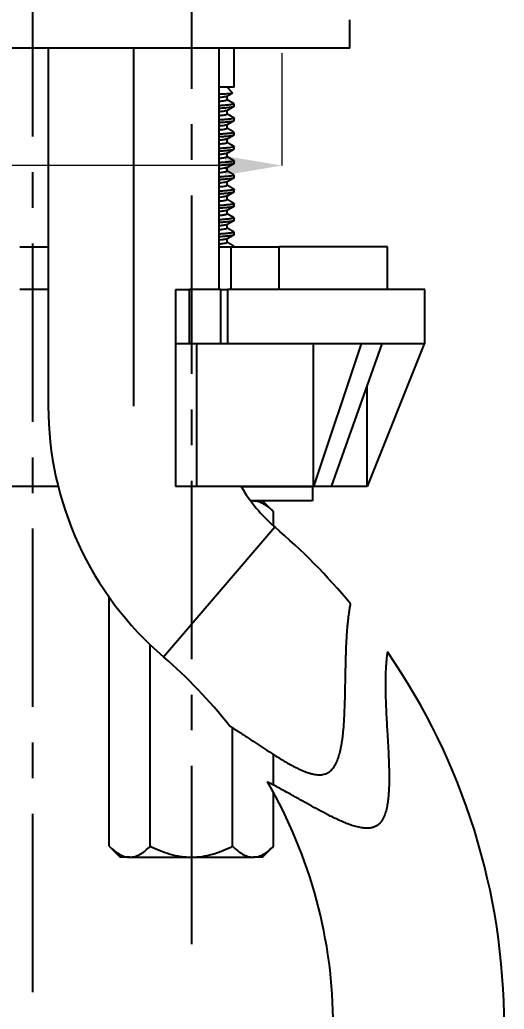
# Model space of a CAD drawing. Extents: x 0 to 1354, y 0 to 992.
# Drawn here: x 338.1 to 372.1, y 211.8 to 281.2 of the extents above; entities that cross this region are included whole.
import ezdxf

# ---------------------------------------------------------------- set-up
doc = ezdxf.new("R2010")
doc.units = 0
doc.header["$LTSCALE"] = 10
doc.header["$MEASUREMENT"] = 0
doc.header["$PDMODE"] = 3
doc.header["$PDSIZE"] = -10
doc.linetypes.add('CENTER', pattern=[2, 1.25, -0.25, 0.25, -0.25])
doc.layers.get('0').update_dxf_attribs({"linetype": 'CONTINUOUS'})
doc.layers.get('DEFPOINTS').update_dxf_attribs({"linetype": 'CONTINUOUS'})
doc.layers.add('1', color=7, linetype='CONTINUOUS')
doc.layers.add('W', color=7, linetype='CONTINUOUS')
doc.styles.add('Daelim Dimension', font='')
doc.styles.get('Daelim Dimension').set_extended_font_data('나눔고딕')
doc.dimstyles.new('DEFAULT', dxfattribs={"dimscale": 2, "dimtxt": 2, "dimasz": 2, "dimexe": 0, "dimexo": 2, "dimgap": 1, "dimtad": 1, "dimdec": 1, "dimzin": 9, "dimdsep": 46, "dimtxsty": 'Daelim Dimension', "dimcen": 0.5, "dimclrd": 252, "dimclre": 252, "dimclrt": 3, "dimadec": 1, "dimazin": 0, "dimtfac": 1, "dimtdec": 1, "dimtix": 1, "dimtmove": 0, "dimatfit": 3, "dimfxl": 1, "dimtolj": 1, "dimtzin": 1, "dimlwd": 9, "dimlwe": 9, "dimarcsym": 0})

# ---------------------------------------------------------------- blocks, each defined once
blk = doc.blocks.new('*D0')
at = {"color": 5, "lineweight": 9, "ltscale": 0.5, "transparency": 16777216}
for p, q in [((321.493, 278.817), (321.493, 270.945)), ((356.493, 278.817), (356.493, 270.945)), ((321.493, 270.945), (210.504, 270.945)), ((352.493, 270.945), (325.493, 270.945))]:
    blk.add_line(p, q, dxfattribs=at)
at = {"color": 5, "ltscale": 0.5, "transparency": 16777216}
for points in [[(325.493, 271.611), (325.493, 270.278), (321.493, 270.945)], [(352.493, 271.611), (352.493, 270.278), (356.493, 270.945)]]:
    blk.add_solid(points, dxfattribs=at)
at = {"layer": 'DEFPOINTS', "color": 0, "ltscale": 0.5, "transparency": 16777216}
for p in [(321.493, 282.817), (356.493, 282.817), (356.493, 270.945)]:
    blk.add_point(p, dxfattribs=at)
at = {"color": 7, "ltscale": 0.5, "transparency": 16777216, "insert": (256.088, 280.929), "char_height": 10, "attachment_point": 5, "style": 'Daelim Dimension'}
blk.add_mtext('\\A1;설치구멍 {\\H1.25x;\\C256;Ø}35', dxfattribs=at)

msp = doc.modelspace()

# ---------------------------------------------------------------- linework, layer by layer
at = {"layer": '1', "color": 7, "linetype": 'Continuous', "lineweight": -3}
for p, q in [((361.26, 279.168), (361.26, 281.168)), ((361.26, 279.168), (316.76, 279.168)), ((340.091, 279.167), (340.091, 254.078)), ((346.091, 254.078), (346.091, 279.167)), ((352.091, 262.241), (352.091, 279.167)), ((353.135, 276.44), (353.135, 279.168)), ((353.135, 276.44), (352.091, 276.44)), ((353.022, 276.053), (352.635, 276.44)), ((352.635, 275.563), (352.635, 275.809)), ((353.032, 276.042), (353.03, 276.045)), ((352.635, 274.563), (352.635, 274.809)), ((353.135, 275.106), (353.135, 275.274)), ((353.135, 274.107), (353.135, 274.275)), ((352.635, 273.563), (352.635, 273.809)), ((352.635, 272.563), (352.635, 272.809)), ((353.135, 273.106), (353.135, 273.274)), ((353.135, 272.106), (353.135, 272.274)), ((352.635, 271.563), (352.635, 271.809)), ((352.635, 270.563), (352.635, 270.809)), ((353.135, 271.107), (353.135, 271.274)), ((353.135, 270.106), (353.135, 270.274)), ((352.635, 269.563), (352.635, 269.809)), ((353.135, 269.107), (353.135, 269.275)), ((352.635, 268.564), (352.635, 268.809)), ((353.135, 268.106), (353.135, 268.274)), ((352.635, 267.563), (352.635, 267.809)), ((353.135, 267.106), (353.135, 267.274)), ((352.635, 266.563), (352.635, 266.809)), ((352.635, 265.563), (352.635, 265.809)), ((353.135, 266.107), (353.135, 266.274)), ((338.091, 265.241), (339.41, 265.241)), ((339.41, 265.241), (340.091, 265.241)), ((352.091, 265.241), (352.91, 265.241)), ((352.91, 265.241), (356.288, 265.241)), ((352.91, 265.241), (352.91, 262.241)), ((353.135, 265.241), (353.135, 265.274)), ((363.91, 265.241), (356.288, 265.241)), ((356.288, 262.241), (356.288, 265.241)), ((363.91, 262.241), (363.91, 265.241)), ((339.41, 262.241), (338.091, 262.241)), ((340.091, 262.241), (339.41, 262.241)), ((349.01, 262.241), (350.01, 262.241)), ((349.01, 262.241), (349.01, 258.441)), ((352.173, 262.241), (350.01, 262.241)), ((350.01, 258.441), (350.01, 262.241)), ((352.173, 262.241), (352.669, 262.241)), ((352.173, 262.241), (352.173, 258.441)), ((366.51, 262.241), (352.669, 262.241)), ((352.669, 262.241), (352.669, 258.441)), ((366.51, 258.441), (366.51, 262.241)), ((349.01, 258.441), (349.01, 248.441)), ((350.01, 258.441), (349.01, 258.441)), ((352.173, 258.441), (350.01, 258.441)), ((350.499, 258.441), (350.499, 248.441)), ((352.669, 258.441), (352.173, 258.441)), ((362.04, 258.441), (352.669, 258.441)), ((358.708, 248.441), (358.708, 258.441)), ((362.041, 258.438), (358.708, 248.441)), ((359.958, 248.441), (363.524, 258.441)), ((363.524, 258.441), (362.061, 258.441)), ((366.471, 258.439), (362.477, 248.441)), ((366.469, 258.441), (363.524, 258.441)), ((366.471, 258.441), (366.469, 258.436)), ((366.51, 258.441), (366.471, 258.441)), ((362.477, 248.441), (362.477, 255.505)), ((340.091, 254.078), (340.091, 254.078)), ((339.01, 248.441), (337.395, 248.441)), ((340.787, 248.441), (339.01, 248.441)), ((350.499, 248.441), (349.01, 248.441)), ((358.708, 248.441), (350.499, 248.441)), ((353.618, 248.44), (358.635, 248.44)), ((358.635, 248.44), (358.635, 247.44)), ((359.958, 248.441), (358.708, 248.441)), ((362.477, 248.441), (359.958, 248.441)), ((358.635, 247.44), (354.277, 247.44)), ((355.909, 246.667), (355.135, 247.44)), ((355.909, 245.668), (355.909, 246.667)), ((348.177, 236.49), (355.989, 245.599)), ((344.362, 223.214), (344.362, 240.673)), ((347.248, 223.214), (347.248, 237.331)), ((353.022, 223.214), (353.022, 231.519)), ((355.909, 227.49), (355.909, 229.636)), ((355.909, 223.214), (355.909, 226.95)), ((344.362, 223.214), (345.135, 222.44)), ((355.135, 222.44), (355.909, 223.214)), ((345.805, 222.44), (345.135, 222.44)), ((345.805, 222.44), (350.135, 222.44)), ((350.135, 222.44), (354.465, 222.44)), ((355.135, 222.44), (354.465, 222.44))]:
    msp.add_line(p, q, dxfattribs=at)
for centre, radius, start, end in [((363.261, 254.078), 23.17, 180, 229.38312), ((363.261, 254.078), 11.17, 210.30966, 229.38312), ((325.955, 210.578), 46.136, 39.97451, 49.38312), ((325.955, 210.578), 46.136, 0, 34.68219), ((325.955, 210.578), 34.136, 38.13709, 49.38312), ((325.955, 210.578), 34.136, 0, 30.13336)]:
    msp.add_arc(centre, radius, start, end, dxfattribs=at)
msp.add_ellipse((338.549, 188.315), major_axis=(25.102, 70.084), ratio=0.17597, start_param=0.115637, end_param=0.116965, dxfattribs=at)
for points, knots in [([(352.097, 275.456), (352.17, 275.464), (352.236, 275.471), (352.364, 275.487), (352.423, 275.495), (352.484, 275.506), (352.495, 275.508), (352.517, 275.513), (352.527, 275.515), (352.556, 275.522), (352.572, 275.526), (352.612, 275.54), (352.629, 275.549), (352.635, 275.56), (352.635, 275.561), (352.635, 275.563)], [0, 0, 0, 0, 0.2126, 0.2126, 0.458664, 0.458664, 0.52018, 0.52018, 0.581696, 0.581696, 0.704728, 0.704728, 0.950792, 0.950792, 1, 1, 1, 1]), ([(352.617, 275.798), (352.61, 275.795), (352.602, 275.792), (352.567, 275.78), (352.531, 275.772), (352.473, 275.761), (352.46, 275.759), (352.434, 275.755), (352.42, 275.752), (352.377, 275.746), (352.346, 275.741), (352.252, 275.729), (352.184, 275.721), (352.108, 275.713)], [0, 0, 0, 0, 0.118932, 0.118932, 0.42233, 0.42233, 0.498179, 0.498179, 0.574029, 0.574029, 0.725728, 0.725728, 1, 1, 1, 1]), ([(352.118, 275.961), (352.173, 275.963), (352.227, 275.966), (352.302, 275.969), (352.325, 275.971), (352.371, 275.973), (352.393, 275.974), (352.459, 275.978), (352.501, 275.981), (352.618, 275.988), (352.688, 275.993), (352.779, 276.001), (352.807, 276.003), (352.846, 276.007), (352.858, 276.008), (352.882, 276.011), (352.893, 276.012), (352.945, 276.018), (352.977, 276.022), (353.01, 276.03), (353.019, 276.032), (353.024, 276.035)], [0, 0, 0, 0, 0.105973, 0.105973, 0.155171, 0.155171, 0.204369, 0.204369, 0.302765, 0.302765, 0.499557, 0.499557, 0.597953, 0.597953, 0.647151, 0.647151, 0.696349, 0.696349, 0.893141, 0.893141, 1, 1, 1, 1]), ([(353.135, 275.275), (353.135, 275.266), (353.123, 275.258), (353.091, 275.247), (353.084, 275.244), (353.068, 275.24), (353.059, 275.238), (353.031, 275.231), (353.008, 275.226), (352.933, 275.213), (352.87, 275.205), (352.777, 275.194), (352.758, 275.192), (352.727, 275.189), (352.717, 275.188), (352.696, 275.186), (352.643, 275.181), (352.586, 275.176), (352.442, 275.164), (352.336, 275.155), (352.191, 275.145), (352.161, 275.142), (352.118, 275.139), (352.104, 275.138), (352.091, 275.137)], [0, 0, 0, 0, 0.184132, 0.184132, 0.230913, 0.230913, 0.277694, 0.277694, 0.371257, 0.371257, 0.558383, 0.558383, 0.605165, 0.605165, 0.628555, 0.628555, 0.651946, 0.745509, 0.745509, 0.932635, 0.932635, 0.979416, 0.979416, 1, 1, 1, 1]), ([(352.113, 274.971), (352.144, 274.973), (352.175, 274.975), (352.263, 274.982), (352.319, 274.986), (352.4, 274.993), (352.426, 274.995), (352.478, 274.999), (352.503, 275.001), (352.576, 275.008), (352.622, 275.013), (352.752, 275.026), (352.827, 275.035), (352.906, 275.045), (352.922, 275.047), (352.951, 275.052), (352.964, 275.054), (353.003, 275.06), (353.026, 275.064), (353.085, 275.076), (353.111, 275.084), (353.131, 275.097), (353.135, 275.101), (353.135, 275.105), (353.135, 275.105), (353.135, 275.106)], [0, 0, 0, 0, 0.049242, 0.049242, 0.143939, 0.143939, 0.191288, 0.191288, 0.238637, 0.238637, 0.333334, 0.333334, 0.522728, 0.522728, 0.570077, 0.570077, 0.617425, 0.617425, 0.712122, 0.712122, 0.901517, 0.901517, 0.996214, 0.996214, 1, 1, 1, 1]), ([(352.622, 274.801), (352.619, 274.799), (352.616, 274.798), (352.608, 274.794), (352.603, 274.792), (352.591, 274.788), (352.584, 274.786), (352.562, 274.779), (352.544, 274.775), (352.484, 274.763), (352.433, 274.754), (352.357, 274.743), (352.341, 274.741), (352.308, 274.736), (352.29, 274.734), (352.237, 274.727), (352.199, 274.723), (352.145, 274.717), (352.13, 274.715), (352.116, 274.713)], [0, 0, 0, 0, 0.05476, 0.05476, 0.129165, 0.129165, 0.20357, 0.20357, 0.352379, 0.352379, 0.649999, 0.649999, 0.724404, 0.724404, 0.798808, 0.798808, 0.947618, 0.947618, 1, 1, 1, 1]), ([(352.101, 273.97), (352.138, 273.973), (352.174, 273.975), (352.268, 273.982), (352.324, 273.986), (352.484, 273.999), (352.581, 274.008), (352.71, 274.022), (352.751, 274.026), (352.807, 274.033), (352.826, 274.035), (352.861, 274.039), (352.877, 274.041), (352.957, 274.052), (353.008, 274.06), (353.066, 274.072), (353.082, 274.076), (353.102, 274.083), (353.108, 274.085), (353.118, 274.089), (353.122, 274.091), (353.131, 274.097), (353.135, 274.101), (353.135, 274.105)], [0, 0, 0, 0, 0.056819, 0.056819, 0.151516, 0.151516, 0.340911, 0.340911, 0.435608, 0.435608, 0.482957, 0.482957, 0.530306, 0.530306, 0.7197, 0.7197, 0.814398, 0.814398, 0.861746, 0.861746, 0.909095, 0.909095, 1, 1, 1, 1]), ([(352.113, 274.458), (352.127, 274.46), (352.141, 274.461), (352.195, 274.466), (352.251, 274.473), (352.303, 274.479), (352.337, 274.483), (352.353, 274.485), (352.43, 274.496), (352.481, 274.505), (352.542, 274.518), (352.568, 274.525), (352.589, 274.532), (352.601, 274.536), (352.606, 274.539), (352.627, 274.548), (352.635, 274.556), (352.635, 274.563)], [0, 0, 0, 0, 0.042001, 0.042001, 0.167001, 0.229501, 0.229501, 0.292001, 0.292001, 0.542001, 0.542001, 0.667001, 0.729501, 0.729501, 0.792001, 0.792001, 1, 1, 1, 1]), ([(353.121, 274.29), (353.122, 274.29), (353.123, 274.289), (353.128, 274.286), (353.13, 274.284), (353.134, 274.28), (353.135, 274.278), (353.136, 274.267), (353.123, 274.258), (353.073, 274.24), (353.036, 274.231), (352.972, 274.22), (352.959, 274.218), (352.93, 274.214), (352.915, 274.211), (352.868, 274.205), (352.834, 274.201), (352.723, 274.188), (352.638, 274.18), (352.517, 274.17), (352.492, 274.168), (352.441, 274.164), (352.415, 274.162), (352.335, 274.155), (352.28, 274.151), (352.187, 274.144), (352.151, 274.142), (352.115, 274.139)], [0, 0, 0, 0, 0.014267, 0.014267, 0.056727, 0.056727, 0.099186, 0.099186, 0.269023, 0.269023, 0.43886, 0.43886, 0.481319, 0.481319, 0.523778, 0.523778, 0.608696, 0.608696, 0.778533, 0.778533, 0.820992, 0.820992, 0.863452, 0.863452, 0.94837, 0.94837, 1, 1, 1, 1]), ([(352.619, 273.799), (352.606, 273.792), (352.586, 273.786), (352.541, 273.775), (352.522, 273.77), (352.488, 273.764), (352.476, 273.762), (352.451, 273.757), (352.438, 273.755), (352.37, 273.744), (352.305, 273.736), (352.193, 273.722), (352.154, 273.718), (352.105, 273.712), (352.099, 273.712), (352.092, 273.711)], [0, 0, 0, 0, 0.240565, 0.240565, 0.387971, 0.387971, 0.461674, 0.461674, 0.535377, 0.535377, 0.830189, 0.830189, 0.977594, 0.977594, 1, 1, 1, 1]), ([(352.098, 273.457), (352.106, 273.457), (352.115, 273.458), (352.144, 273.461), (352.164, 273.463), (352.204, 273.468), (352.223, 273.47), (352.315, 273.48), (352.378, 273.488), (352.459, 273.501), (352.483, 273.506), (352.516, 273.513), (352.526, 273.515), (352.546, 273.519), (352.554, 273.522), (352.595, 273.533), (352.617, 273.542), (352.632, 273.555), (352.635, 273.559), (352.635, 273.563)], [0, 0, 0, 0, 0.024606, 0.024606, 0.086122, 0.086122, 0.147638, 0.147638, 0.3937, 0.3937, 0.516732, 0.516732, 0.578247, 0.578247, 0.639763, 0.639763, 0.885825, 0.885825, 1, 1, 1, 1]), ([(353.135, 273.274), (353.135, 273.27), (353.132, 273.267), (353.124, 273.261), (353.12, 273.258), (353.111, 273.254), (353.105, 273.252), (353.074, 273.24), (353.036, 273.231), (352.961, 273.218), (352.933, 273.214), (352.887, 273.207), (352.862, 273.204), (352.836, 273.201), (352.818, 273.199), (352.809, 273.198), (352.725, 273.188), (352.64, 273.18), (352.448, 273.164), (352.343, 273.156), (352.197, 273.145), (352.167, 273.143), (352.126, 273.14), (352.114, 273.139), (352.103, 273.138)], [0, 0, 0, 0, 0.082575, 0.082575, 0.129923, 0.129923, 0.177272, 0.177272, 0.366666, 0.366666, 0.461363, 0.461363, 0.508712, 0.532386, 0.532386, 0.55606, 0.55606, 0.745454, 0.745454, 0.934848, 0.934848, 0.982197, 0.982197, 1, 1, 1, 1]), ([(352.103, 272.97), (352.141, 272.973), (352.177, 272.975), (352.271, 272.982), (352.326, 272.986), (352.433, 272.995), (352.484, 273), (352.557, 273.006), (352.58, 273.009), (352.626, 273.013), (352.649, 273.015), (352.757, 273.027), (352.831, 273.035), (352.926, 273.048), (352.954, 273.052), (352.993, 273.058), (353.005, 273.06), (353.028, 273.065), (353.038, 273.067), (353.087, 273.077), (353.112, 273.085), (353.132, 273.097), (353.135, 273.101), (353.135, 273.106), (353.135, 273.106), (353.135, 273.106)], [0, 0, 0, 0, 0.057982, 0.057982, 0.152109, 0.152109, 0.246235, 0.246235, 0.293299, 0.293299, 0.340362, 0.340362, 0.528616, 0.528616, 0.622742, 0.622742, 0.669806, 0.669806, 0.716869, 0.716869, 0.905123, 0.905123, 0.999249, 0.999249, 1, 1, 1, 1]), ([(352.62, 272.8), (352.62, 272.8), (352.619, 272.799), (352.614, 272.797), (352.61, 272.795), (352.599, 272.79), (352.593, 272.788), (352.559, 272.778), (352.521, 272.77), (352.448, 272.757), (352.422, 272.753), (352.377, 272.746), (352.362, 272.744), (352.33, 272.739), (352.313, 272.737), (352.242, 272.728), (352.182, 272.721), (352.117, 272.714)], [0, 0, 0, 0, 0.01322, 0.01322, 0.08834, 0.08834, 0.16346, 0.16346, 0.463941, 0.463941, 0.614182, 0.614182, 0.689302, 0.689302, 0.764423, 0.764423, 1, 1, 1, 1]), ([(353.135, 272.275), (353.135, 272.267), (353.124, 272.258), (353.088, 272.245), (353.072, 272.241), (353.049, 272.235), (353.044, 272.234), (353.034, 272.232), (353.028, 272.231), (353.012, 272.227), (353, 272.225), (352.937, 272.214), (352.876, 272.205), (352.765, 272.193), (352.726, 272.189), (352.662, 272.183), (352.64, 272.181), (352.594, 272.177), (352.57, 272.174), (352.45, 272.164), (352.344, 272.156), (352.189, 272.144), (352.148, 272.141), (352.105, 272.138)], [0, 0, 0, 0, 0.18072, 0.18072, 0.274846, 0.274846, 0.298378, 0.298378, 0.32191, 0.32191, 0.368973, 0.368973, 0.557227, 0.557227, 0.651354, 0.651354, 0.698417, 0.698417, 0.745481, 0.745481, 0.933734, 0.933734, 1, 1, 1, 1]), ([(352.114, 271.971), (352.149, 271.973), (352.182, 271.976), (352.244, 271.98), (352.273, 271.982), (352.329, 271.987), (352.356, 271.989), (352.491, 272), (352.683, 272.018), (352.833, 272.035), (352.96, 272.053), (353.011, 272.061), (353.087, 272.077), (353.113, 272.085), (353.129, 272.095), (353.131, 272.097), (353.134, 272.101), (353.135, 272.103), (353.135, 272.105)], [0, 0, 0, 0, 0.054116, 0.054116, 0.101753, 0.101753, 0.14939, 0.14939, 0.339939, 0.530488, 0.530488, 0.721037, 0.721037, 0.911586, 0.911586, 0.959223, 0.959223, 1, 1, 1, 1]), ([(352.116, 272.458), (352.191, 272.466), (352.258, 272.473), (352.335, 272.483), (352.351, 272.485), (352.382, 272.49), (352.397, 272.492), (352.44, 272.498), (352.465, 272.503), (352.534, 272.516), (352.57, 272.525), (352.606, 272.538), (352.616, 272.543), (352.63, 272.552), (352.634, 272.556), (352.635, 272.562), (352.635, 272.563), (352.635, 272.563)], [0, 0, 0, 0, 0.226001, 0.226001, 0.288501, 0.288501, 0.351001, 0.351001, 0.476002, 0.476002, 0.726003, 0.726003, 0.851003, 0.851003, 0.976003, 0.976003, 1, 1, 1, 1]), ([(352.62, 271.8), (352.617, 271.798), (352.613, 271.796), (352.598, 271.79), (352.585, 271.786), (352.561, 271.779), (352.553, 271.777), (352.534, 271.773), (352.524, 271.771), (352.472, 271.76), (352.419, 271.752), (352.325, 271.739), (352.275, 271.732), (352.219, 271.725), (352.18, 271.721), (352.16, 271.718), (352.127, 271.715), (352.114, 271.713), (352.101, 271.712)], [0, 0, 0, 0, 0.070756, 0.070756, 0.218162, 0.218162, 0.291865, 0.291865, 0.365567, 0.365567, 0.660378, 0.660378, 0.807784, 0.881487, 0.881487, 0.955189, 0.955189, 1, 1, 1, 1]), ([(352.108, 271.458), (352.133, 271.46), (352.158, 271.463), (352.201, 271.467), (352.221, 271.469), (352.258, 271.474), (352.276, 271.476), (352.328, 271.482), (352.359, 271.486), (352.448, 271.499), (352.496, 271.508), (352.544, 271.519), (352.553, 271.521), (352.57, 271.526), (352.578, 271.528), (352.598, 271.535), (352.609, 271.539), (352.629, 271.551), (352.635, 271.557), (352.635, 271.563)], [0, 0, 0, 0, 0.075397, 0.075397, 0.137401, 0.137401, 0.199405, 0.199405, 0.323413, 0.323413, 0.571429, 0.571429, 0.633433, 0.633433, 0.695437, 0.695437, 0.819445, 0.819445, 1, 1, 1, 1]), ([(352.092, 270.969), (352.105, 270.97), (352.149, 270.973), (352.191, 270.976), (352.278, 270.983), (352.333, 270.987), (352.492, 271), (352.588, 271.009), (352.696, 271.02), (352.717, 271.023), (352.758, 271.027), (352.777, 271.029), (352.833, 271.036), (352.867, 271.04), (352.961, 271.053), (353.011, 271.061), (353.059, 271.071), (353.068, 271.073), (353.084, 271.077), (353.091, 271.079), (353.11, 271.085), (353.129, 271.093), (353.135, 271.102), (353.135, 271.106)], [0, 0, 0, 0, 0.019836, 0.066617, 0.066617, 0.160181, 0.160181, 0.347308, 0.347308, 0.394089, 0.394089, 0.440871, 0.440871, 0.534434, 0.534434, 0.721561, 0.721561, 0.768343, 0.768343, 0.815124, 0.815124, 0.908688, 1, 1, 1, 1]), ([(352.62, 270.8), (352.606, 270.792), (352.583, 270.784), (352.532, 270.772), (352.512, 270.768), (352.477, 270.762), (352.465, 270.76), (352.439, 270.755), (352.425, 270.753), (352.354, 270.742), (352.259, 270.73), (352.146, 270.717), (352.11, 270.713)], [0, 0, 0, 0, 0.278574, 0.278574, 0.427383, 0.427383, 0.501788, 0.501788, 0.576193, 0.576193, 0.873811, 1, 1, 1, 1]), ([(353.135, 271.274), (353.135, 271.273), (353.134, 271.27), (353.132, 271.268), (353.13, 271.265), (353.129, 271.264), (353.122, 271.259), (353.113, 271.254), (353.076, 271.241), (353.039, 271.232), (352.965, 271.219), (352.937, 271.214), (352.89, 271.208), (352.874, 271.206), (352.84, 271.201), (352.822, 271.199), (352.73, 271.189), (352.645, 271.181), (352.502, 271.169), (352.452, 271.165), (352.372, 271.158), (352.345, 271.156), (352.289, 271.152), (352.261, 271.15), (352.194, 271.145), (352.156, 271.142), (352.116, 271.139)], [0, 0, 0, 0, 0.03239, 0.056209, 0.056209, 0.080027, 0.080027, 0.175302, 0.175302, 0.365852, 0.365852, 0.461126, 0.461126, 0.508764, 0.508764, 0.556401, 0.556401, 0.74695, 0.74695, 0.842225, 0.842225, 0.889862, 0.889862, 0.9375, 0.9375, 1, 1, 1, 1]), ([(353.135, 270.274), (353.135, 270.267), (353.123, 270.258), (353.095, 270.248), (353.088, 270.246), (353.073, 270.241), (353.065, 270.239), (353.037, 270.232), (353.015, 270.228), (352.941, 270.215), (352.88, 270.206), (352.788, 270.196), (352.769, 270.193), (352.729, 270.189), (352.709, 270.187), (352.645, 270.181), (352.6, 270.177), (352.457, 270.165), (352.352, 270.157), (352.208, 270.146), (352.179, 270.144), (352.131, 270.14), (352.113, 270.139), (352.094, 270.138)], [0, 0, 0, 0, 0.171688, 0.171688, 0.218751, 0.218751, 0.265814, 0.265814, 0.359941, 0.359941, 0.548193, 0.548193, 0.595256, 0.595256, 0.64232, 0.64232, 0.736446, 0.736446, 0.924699, 0.924699, 0.971762, 0.971762, 1, 1, 1, 1]), ([(352.101, 270.457), (352.161, 270.463), (352.216, 270.469), (352.337, 270.483), (352.398, 270.491), (352.463, 270.502), (352.476, 270.505), (352.499, 270.509), (352.51, 270.511), (352.54, 270.518), (352.558, 270.522), (352.603, 270.536), (352.623, 270.545), (352.633, 270.556), (352.634, 270.558), (352.635, 270.561), (352.635, 270.562), (352.635, 270.563)], [0, 0, 0, 0, 0.174603, 0.174603, 0.422619, 0.422619, 0.484623, 0.484623, 0.546627, 0.546627, 0.670635, 0.670635, 0.918651, 0.918651, 0.980655, 0.980655, 1, 1, 1, 1]), ([(352.116, 269.971), (352.152, 269.974), (352.188, 269.976), (352.28, 269.983), (352.335, 269.987), (352.415, 269.994), (352.441, 269.996), (352.48, 269.999), (352.492, 270.001), (352.517, 270.003), (352.578, 270.008), (352.635, 270.014), (352.763, 270.027), (352.837, 270.036), (352.915, 270.047), (352.93, 270.049), (352.959, 270.053), (352.972, 270.055), (353.01, 270.061), (353.032, 270.065), (353.089, 270.078), (353.114, 270.085), (353.132, 270.097), (353.135, 270.101), (353.135, 270.105)], [0, 0, 0, 0, 0.057165, 0.057165, 0.152439, 0.152439, 0.200076, 0.200076, 0.223895, 0.223895, 0.247713, 0.342987, 0.342987, 0.533536, 0.533536, 0.581173, 0.581173, 0.62881, 0.62881, 0.724085, 0.724085, 0.914633, 0.914633, 1, 1, 1, 1]), ([(352.622, 269.801), (352.613, 269.795), (352.598, 269.79), (352.572, 269.782), (352.564, 269.78), (352.547, 269.776), (352.537, 269.774), (352.508, 269.767), (352.485, 269.763), (352.41, 269.75), (352.35, 269.742), (352.262, 269.73), (352.243, 269.728), (352.205, 269.724), (352.186, 269.721), (352.148, 269.717), (352.129, 269.715), (352.11, 269.713)], [0, 0, 0, 0, 0.195754, 0.195754, 0.269457, 0.269457, 0.34316, 0.34316, 0.490566, 0.490566, 0.785378, 0.785378, 0.859081, 0.859081, 0.932783, 0.932783, 1, 1, 1, 1]), ([(352.118, 269.459), (352.118, 269.459), (352.119, 269.459), (352.161, 269.463), (352.22, 269.469), (352.274, 269.475), (352.308, 269.48), (352.325, 269.482), (352.406, 269.493), (352.46, 269.501), (352.525, 269.514), (352.554, 269.521), (352.577, 269.528), (352.591, 269.532), (352.597, 269.535), (352.624, 269.546), (352.635, 269.555), (352.635, 269.564)], [0, 0, 0, 0, 0.002, 0.002, 0.126999, 0.189499, 0.189499, 0.251999, 0.251999, 0.501998, 0.501998, 0.626997, 0.689497, 0.689497, 0.751997, 0.751997, 1, 1, 1, 1]), ([(353.126, 269.287), (353.131, 269.284), (353.134, 269.28), (353.136, 269.275), (353.135, 269.273), (353.133, 269.268), (353.131, 269.266), (353.123, 269.259), (353.114, 269.255), (353.078, 269.241), (353.042, 269.232), (352.98, 269.221), (352.967, 269.219), (352.939, 269.215), (352.924, 269.213), (352.878, 269.206), (352.845, 269.202), (352.735, 269.189), (352.651, 269.181), (352.532, 269.171), (352.507, 269.169), (352.457, 269.165), (352.379, 269.159), (352.296, 269.152), (352.2, 269.145), (352.159, 269.142), (352.118, 269.139)], [0, 0, 0, 0, 0.072222, 0.072222, 0.115625, 0.115625, 0.159028, 0.159028, 0.245833, 0.245833, 0.419444, 0.419444, 0.462847, 0.462847, 0.50625, 0.50625, 0.593055, 0.593055, 0.766667, 0.766667, 0.810069, 0.810069, 0.853472, 0.940278, 0.940278, 1, 1, 1, 1]), ([(352.094, 268.456), (352.113, 268.458), (352.132, 268.46), (352.17, 268.464), (352.19, 268.466), (352.285, 268.477), (352.352, 268.485), (352.437, 268.498), (352.463, 268.502), (352.498, 268.509), (352.509, 268.511), (352.529, 268.515), (352.539, 268.518), (352.584, 268.529), (352.608, 268.538), (352.629, 268.552), (352.633, 268.556), (352.635, 268.561), (352.635, 268.563), (352.635, 268.564)], [0, 0, 0, 0, 0.0542, 0.0542, 0.115235, 0.115235, 0.359376, 0.359376, 0.481446, 0.481446, 0.542482, 0.542482, 0.603517, 0.603517, 0.847658, 0.847658, 0.969728, 0.969728, 1, 1, 1, 1]), ([(352.618, 268.799), (352.613, 268.796), (352.608, 268.794), (352.58, 268.784), (352.548, 268.775), (352.493, 268.765), (352.481, 268.763), (352.456, 268.758), (352.443, 268.756), (352.402, 268.75), (352.373, 268.745), (352.276, 268.732), (352.203, 268.723), (352.111, 268.713), (352.103, 268.712), (352.095, 268.711)], [0, 0, 0, 0, 0.078574, 0.078574, 0.376192, 0.376192, 0.450597, 0.450597, 0.525002, 0.525002, 0.673811, 0.673811, 0.97143, 0.97143, 1, 1, 1, 1]), ([(352.104, 268.97), (352.115, 268.971), (352.126, 268.972), (352.167, 268.975), (352.197, 268.977), (352.284, 268.983), (352.34, 268.988), (352.499, 269.001), (352.594, 269.01), (352.722, 269.023), (352.762, 269.027), (352.818, 269.034), (352.836, 269.036), (352.87, 269.041), (352.887, 269.043), (352.964, 269.053), (353.014, 269.061), (353.071, 269.074), (353.086, 269.078), (353.105, 269.084), (353.111, 269.086), (353.12, 269.09), (353.124, 269.092), (353.132, 269.098), (353.135, 269.101), (353.135, 269.105)], [0, 0, 0, 0, 0.017045, 0.017045, 0.064394, 0.064394, 0.159091, 0.159091, 0.348485, 0.348485, 0.443182, 0.443182, 0.490531, 0.490531, 0.53788, 0.53788, 0.727274, 0.727274, 0.821971, 0.821971, 0.869319, 0.869319, 0.916668, 0.916668, 1, 1, 1, 1]), ([(353.135, 268.274), (353.135, 268.271), (353.133, 268.268), (353.126, 268.262), (353.122, 268.26), (353.114, 268.255), (353.109, 268.253), (353.079, 268.242), (353.042, 268.233), (352.969, 268.219), (352.942, 268.215), (352.896, 268.209), (352.88, 268.207), (352.846, 268.202), (352.829, 268.2), (352.737, 268.19), (352.653, 268.182), (352.463, 268.165), (352.359, 268.157), (352.214, 268.146), (352.185, 268.144), (352.135, 268.14), (352.115, 268.139), (352.095, 268.138)], [0, 0, 0, 0, 0.07455, 0.07455, 0.121613, 0.121613, 0.168677, 0.168677, 0.356929, 0.356929, 0.451056, 0.451056, 0.498119, 0.498119, 0.545182, 0.545182, 0.733435, 0.733435, 0.921687, 0.921687, 0.96875, 0.96875, 1, 1, 1, 1]), ([(352.106, 267.97), (352.149, 267.973), (352.19, 267.976), (352.287, 267.983), (352.342, 267.988), (352.448, 267.997), (352.498, 268.001), (352.558, 268.007), (352.57, 268.008), (352.594, 268.01), (352.605, 268.011), (352.64, 268.014), (352.662, 268.017), (352.768, 268.028), (352.842, 268.036), (352.934, 268.049), (352.962, 268.053), (353, 268.06), (353.012, 268.062), (353.034, 268.066), (353.044, 268.068), (353.091, 268.078), (353.115, 268.086), (353.132, 268.098), (353.135, 268.101), (353.135, 268.105)], [0, 0, 0, 0, 0.065909, 0.065909, 0.160606, 0.160606, 0.255303, 0.255303, 0.278978, 0.278978, 0.302652, 0.302652, 0.350001, 0.350001, 0.539395, 0.539395, 0.634092, 0.634092, 0.681441, 0.681441, 0.728789, 0.728789, 0.918183, 0.918183, 1, 1, 1, 1]), ([(353.135, 267.274), (353.135, 267.267), (353.124, 267.259), (353.092, 267.246), (353.077, 267.242), (353.05, 267.235), (353.04, 267.233), (353.018, 267.228), (353.007, 267.226), (352.946, 267.215), (352.885, 267.207), (352.777, 267.194), (352.738, 267.19), (352.674, 267.184), (352.653, 267.182), (352.608, 267.178), (352.584, 267.176), (352.465, 267.165), (352.36, 267.157), (352.202, 267.145), (352.156, 267.142), (352.108, 267.139)], [0, 0, 0, 0, 0.168183, 0.168183, 0.26288, 0.26288, 0.310228, 0.310228, 0.357577, 0.357577, 0.54697, 0.54697, 0.641667, 0.641667, 0.689016, 0.689016, 0.736364, 0.736364, 0.925758, 0.925758, 1, 1, 1, 1]), ([(352.622, 267.801), (352.621, 267.801), (352.621, 267.8), (352.616, 267.798), (352.611, 267.795), (352.601, 267.791), (352.595, 267.789), (352.575, 267.783), (352.559, 267.779), (352.503, 267.766), (352.456, 267.758), (352.383, 267.747), (352.368, 267.745), (352.336, 267.74), (352.319, 267.738), (352.268, 267.731), (352.231, 267.727), (352.166, 267.719), (352.139, 267.716), (352.111, 267.713)], [0, 0, 0, 0, 0.016507, 0.016507, 0.09021, 0.09021, 0.163913, 0.163913, 0.311319, 0.311319, 0.606131, 0.606131, 0.679834, 0.679834, 0.753537, 0.753537, 0.900943, 0.900943, 1, 1, 1, 1]), ([(352.112, 267.458), (352.176, 267.464), (352.236, 267.471), (352.307, 267.479), (352.323, 267.482), (352.356, 267.486), (352.371, 267.488), (352.416, 267.495), (352.443, 267.499), (352.517, 267.512), (352.555, 267.521), (352.597, 267.534), (352.608, 267.539), (352.625, 267.548), (352.63, 267.553), (352.634, 267.559), (352.635, 267.561), (352.635, 267.563)], [0, 0, 0, 0, 0.194001, 0.194001, 0.256501, 0.256501, 0.319001, 0.319001, 0.444002, 0.444002, 0.694002, 0.694002, 0.819003, 0.819003, 0.944003, 0.944003, 1, 1, 1, 1]), ([(352.616, 266.798), (352.606, 266.793), (352.591, 266.788), (352.564, 266.78), (352.556, 266.778), (352.538, 266.774), (352.528, 266.772), (352.497, 266.765), (352.473, 266.761), (352.395, 266.748), (352.334, 266.739), (352.226, 266.726), (352.188, 266.721), (352.13, 266.715), (352.113, 266.713), (352.096, 266.711)], [0, 0, 0, 0, 0.187499, 0.187499, 0.262619, 0.262619, 0.337739, 0.337739, 0.48798, 0.48798, 0.788461, 0.788461, 0.938702, 0.938702, 1, 1, 1, 1]), ([(352.104, 266.457), (352.119, 266.459), (352.133, 266.46), (352.168, 266.464), (352.188, 266.466), (352.226, 266.47), (352.245, 266.472), (352.299, 266.478), (352.332, 266.483), (352.425, 266.495), (352.476, 266.504), (352.528, 266.515), (352.538, 266.517), (352.556, 266.522), (352.564, 266.524), (352.587, 266.531), (352.6, 266.536), (352.626, 266.548), (352.635, 266.556), (352.635, 266.563)], [0, 0, 0, 0, 0.043652, 0.043652, 0.105656, 0.105656, 0.16766, 0.16766, 0.291669, 0.291669, 0.539686, 0.539686, 0.60169, 0.60169, 0.663695, 0.663695, 0.787703, 0.787703, 1, 1, 1, 1]), ([(352.106, 266.97), (352.149, 266.973), (352.191, 266.976), (352.261, 266.981), (352.289, 266.984), (352.345, 266.988), (352.372, 266.99), (352.505, 267.001), (352.6, 267.01), (352.727, 267.024), (352.767, 267.028), (352.822, 267.034), (352.848, 267.038), (352.873, 267.041), (352.89, 267.043), (352.898, 267.044), (352.968, 267.054), (353.017, 267.062), (353.091, 267.078), (353.116, 267.086), (353.13, 267.097), (353.133, 267.099), (353.135, 267.102), (353.135, 267.104), (353.135, 267.105)], [0, 0, 0, 0, 0.067425, 0.067425, 0.114773, 0.114773, 0.162122, 0.162122, 0.351517, 0.351517, 0.446214, 0.446214, 0.493563, 0.517237, 0.517237, 0.540912, 0.540912, 0.730306, 0.730306, 0.919701, 0.919701, 0.96705, 0.96705, 1, 1, 1, 1]), ([(352.096, 265.97), (352.144, 265.973), (352.191, 265.976), (352.294, 265.984), (352.349, 265.988), (352.507, 266.001), (352.602, 266.01), (352.708, 266.022), (352.729, 266.024), (352.769, 266.028), (352.788, 266.03), (352.843, 266.037), (352.877, 266.041), (352.969, 266.054), (353.018, 266.062), (353.06, 266.071), (353.064, 266.072), (353.073, 266.074), (353.077, 266.075), (353.088, 266.078), (353.095, 266.08), (353.113, 266.087), (353.122, 266.091), (353.133, 266.098), (353.135, 266.102), (353.135, 266.105)], [0, 0, 0, 0, 0.074548, 0.074548, 0.168675, 0.168675, 0.356929, 0.356929, 0.403992, 0.403992, 0.451056, 0.451056, 0.545182, 0.545182, 0.733436, 0.733436, 0.756968, 0.756968, 0.7805, 0.7805, 0.827563, 0.827563, 0.92169, 0.92169, 1, 1, 1, 1]), ([(353.135, 266.275), (353.135, 266.271), (353.133, 266.268), (353.124, 266.26), (353.116, 266.256), (353.081, 266.242), (353.045, 266.233), (352.973, 266.22), (352.945, 266.216), (352.899, 266.209), (352.883, 266.207), (352.85, 266.203), (352.832, 266.201), (352.742, 266.19), (352.658, 266.182), (352.517, 266.17), (352.467, 266.166), (352.401, 266.161), (352.388, 266.16), (352.361, 266.157), (352.347, 266.156), (352.306, 266.153), (352.278, 266.151), (352.203, 266.146), (352.156, 266.142), (352.108, 266.139)], [0, 0, 0, 0, 0.071967, 0.071967, 0.166664, 0.166664, 0.356058, 0.356058, 0.450756, 0.450756, 0.498104, 0.498104, 0.545453, 0.545453, 0.734847, 0.734847, 0.829545, 0.829545, 0.853219, 0.853219, 0.876893, 0.876893, 0.924242, 0.924242, 1, 1, 1, 1]), ([(352.622, 265.801), (352.619, 265.799), (352.616, 265.798), (352.608, 265.794), (352.603, 265.792), (352.573, 265.782), (352.538, 265.773), (352.47, 265.761), (352.445, 265.756), (352.402, 265.75), (352.388, 265.747), (352.357, 265.743), (352.341, 265.741), (352.262, 265.73), (352.192, 265.722), (352.113, 265.713)], [0, 0, 0, 0, 0.058374, 0.058374, 0.132077, 0.132077, 0.426888, 0.426888, 0.574294, 0.574294, 0.647996, 0.647996, 0.721699, 0.721699, 1, 1, 1, 1]), ([(352.106, 265.457), (352.152, 265.462), (352.194, 265.466), (352.308, 265.479), (352.373, 265.488), (352.441, 265.499), (352.454, 265.501), (352.479, 265.505), (352.491, 265.507), (352.524, 265.514), (352.543, 265.519), (352.593, 265.532), (352.615, 265.541), (352.629, 265.552), (352.632, 265.555), (352.634, 265.559), (352.635, 265.561), (352.635, 265.563)], [0, 0, 0, 0, 0.13492, 0.13492, 0.382935, 0.382935, 0.444939, 0.444939, 0.506943, 0.506943, 0.63095, 0.63095, 0.878965, 0.878965, 0.940969, 0.940969, 1, 1, 1, 1]), ([(353.135, 265.275), (353.135, 265.267), (353.125, 265.259), (353.099, 265.249), (353.093, 265.247), (353.078, 265.242), (353.07, 265.24), (353.043, 265.233), (353.022, 265.229), (352.977, 265.221), (352.954, 265.217), (352.929, 265.213)], [0, 0, 0, 0, 0.37847, 0.37847, 0.486978, 0.486978, 0.595485, 0.595485, 0.812499, 0.812499, 1, 1, 1, 1]), ([(354.465, 247.44), (354.592, 247.44), (354.717, 247.421), (354.964, 247.348), (355.086, 247.294), (355.237, 247.208), (355.267, 247.19), (355.327, 247.152), (355.357, 247.132), (355.447, 247.07), (355.506, 247.026), (355.681, 246.885), (355.796, 246.78), (355.909, 246.667)], [0, 0, 0, 0, 0.25, 0.25, 0.5, 0.5, 0.5625, 0.5625, 0.625, 0.625, 0.75, 0.75, 1, 1, 1, 1]), ([(352.804, 231.658), (352.804, 231.658), (352.815, 231.651), (352.848, 231.631), (352.868, 231.618), (352.893, 231.602), (352.911, 231.59), (352.921, 231.584), (352.972, 231.551), (353.021, 231.52), (353.132, 231.449), (353.193, 231.41), (353.276, 231.356), (353.293, 231.345), (353.327, 231.323), (353.345, 231.311), (353.398, 231.276), (353.435, 231.253), (353.546, 231.18), (353.624, 231.129), (353.783, 231.024), (353.865, 230.97), (354.034, 230.859), (354.12, 230.802), (354.295, 230.686), (354.385, 230.627), (354.566, 230.506), (354.658, 230.445), (354.936, 230.261), (355.124, 230.137), (355.508, 229.886), (355.702, 229.76), (356.097, 229.51), (356.298, 229.385), (356.603, 229.202), (356.706, 229.142), (356.913, 229.023), (357.018, 228.964), (357.229, 228.85), (357.336, 228.794), (357.551, 228.686), (357.66, 228.634), (357.879, 228.535), (357.991, 228.488), (358.216, 228.402), (358.331, 228.363), (358.477, 228.321), (358.506, 228.313), (358.565, 228.297), (358.595, 228.29), (358.684, 228.269), (358.744, 228.257), (358.864, 228.238), (358.924, 228.231), (359.046, 228.222), (359.106, 228.22), (359.198, 228.223), (359.229, 228.224), (359.291, 228.23), (359.321, 228.234), (359.413, 228.249), (359.473, 228.263), (359.561, 228.292), (359.59, 228.302), (359.633, 228.321), (359.648, 228.327), (359.676, 228.341), (359.69, 228.348), (359.759, 228.385), (359.812, 228.42), (359.886, 228.479), (359.91, 228.5), (359.956, 228.543), (359.979, 228.566), (360.045, 228.638), (360.085, 228.688), (360.16, 228.793), (360.194, 228.848), (360.243, 228.933), (360.258, 228.962), (360.288, 229.02), (360.303, 229.05), (360.344, 229.139), (360.37, 229.2), (360.417, 229.322), (360.439, 229.383), (360.501, 229.57), (360.537, 229.696), (360.576, 229.857), (360.584, 229.889), (360.599, 229.953), (360.606, 229.986), (360.627, 230.083), (360.64, 230.147), (360.677, 230.342), (360.698, 230.472), (360.736, 230.731), (360.753, 230.861), (360.782, 231.121), (360.796, 231.251), (360.831, 231.641), (360.849, 231.901), (360.879, 232.421), (360.89, 232.681), (360.904, 233.071), (360.908, 233.2), (360.914, 233.395), (360.916, 233.46), (360.919, 233.59), (360.921, 233.654), (360.929, 233.978), (360.934, 234.235), (360.944, 234.743), (360.948, 234.995), (360.958, 235.494), (360.963, 235.741), (360.974, 236.228), (360.981, 236.468), (360.997, 236.941), (361.006, 237.174), (361.02, 237.459), (361.023, 237.516), (361.027, 237.601), (361.029, 237.629), (361.032, 237.685), (361.04, 237.824), (361.048, 237.96), (361.07, 238.278), (361.085, 238.479), (361.111, 238.764), (361.12, 238.856), (361.134, 238.99), (361.139, 239.034), (361.148, 239.119), (361.153, 239.16), (361.176, 239.362), (361.195, 239.507), (361.222, 239.695), (361.231, 239.754), (361.244, 239.834), (361.25, 239.873), (361.256, 239.909), (361.259, 239.932), (361.261, 239.943), (361.271, 239.998), (361.284, 240.075), (361.299, 240.157), (361.305, 240.19), (361.309, 240.212), (361.31, 240.218), (361.31, 240.218)], [0, 0, 0, 0, 0.015625, 0.015625, 0.023437, 0.027344, 0.027344, 0.03125, 0.03125, 0.046875, 0.046875, 0.0625, 0.0625, 0.066406, 0.066406, 0.070312, 0.070312, 0.078125, 0.078125, 0.09375, 0.09375, 0.109375, 0.109375, 0.125, 0.125, 0.140625, 0.140625, 0.15625, 0.15625, 0.1875, 0.1875, 0.21875, 0.21875, 0.25, 0.25, 0.265625, 0.265625, 0.28125, 0.28125, 0.296875, 0.296875, 0.3125, 0.3125, 0.328125, 0.328125, 0.34375, 0.34375, 0.347656, 0.347656, 0.351562, 0.351562, 0.359375, 0.359375, 0.367187, 0.367187, 0.375, 0.375, 0.378906, 0.378906, 0.382812, 0.382812, 0.390625, 0.390625, 0.394531, 0.394531, 0.396484, 0.396484, 0.398437, 0.398437, 0.40625, 0.40625, 0.410156, 0.410156, 0.414062, 0.414062, 0.421875, 0.421875, 0.429687, 0.429687, 0.433594, 0.433594, 0.4375, 0.4375, 0.445312, 0.445312, 0.453125, 0.453125, 0.46875, 0.46875, 0.472656, 0.472656, 0.476562, 0.476562, 0.484375, 0.484375, 0.5, 0.5, 0.515625, 0.515625, 0.53125, 0.53125, 0.5625, 0.5625, 0.59375, 0.59375, 0.609375, 0.609375, 0.617187, 0.617187, 0.625, 0.625, 0.65625, 0.65625, 0.6875, 0.6875, 0.71875, 0.71875, 0.75, 0.75, 0.78125, 0.78125, 0.789062, 0.789062, 0.792969, 0.792969, 0.796875, 0.8125, 0.8125, 0.84375, 0.84375, 0.859375, 0.859375, 0.867187, 0.867187, 0.875, 0.875, 0.90625, 0.90625, 0.921875, 0.921875, 0.929687, 0.933594, 0.933594, 0.9375, 0.9375, 0.953125, 0.96875, 0.984375, 0.984375, 1, 1, 1, 1]), ([(363.894, 236.83), (363.894, 236.83), (363.892, 236.823), (363.888, 236.796), (363.885, 236.776), (363.878, 236.722), (363.873, 236.689), (363.865, 236.628), (363.862, 236.606), (363.856, 236.559), (363.853, 236.534), (363.837, 236.401), (363.824, 236.271), (363.804, 236.043), (363.798, 235.961), (363.789, 235.83), (363.786, 235.786), (363.781, 235.695), (363.779, 235.648), (363.767, 235.411), (363.76, 235.207), (363.754, 234.882), (363.753, 234.77), (363.753, 234.628), (363.753, 234.599), (363.753, 234.541), (363.753, 234.512), (363.753, 234.425), (363.753, 234.366), (363.756, 234.07), (363.761, 233.828), (363.776, 233.334), (363.785, 233.083), (363.808, 232.573), (363.821, 232.315), (363.839, 231.988), (363.843, 231.922), (363.85, 231.791), (363.854, 231.725), (363.865, 231.527), (363.873, 231.395), (363.896, 230.997), (363.911, 230.73), (363.941, 230.196), (363.956, 229.927), (363.981, 229.389), (363.993, 229.118), (364.005, 228.712), (364.008, 228.576), (364.013, 228.305), (364.015, 228.169), (364.015, 227.897), (364.014, 227.761), (364.009, 227.489), (364.005, 227.353), (363.992, 227.081), (363.984, 226.945), (363.962, 226.673), (363.948, 226.538), (363.922, 226.334), (363.912, 226.266), (363.89, 226.131), (363.878, 226.064), (363.852, 225.93), (363.837, 225.863), (363.805, 225.731), (363.787, 225.665), (363.748, 225.534), (363.726, 225.47), (363.677, 225.342), (363.651, 225.278), (363.606, 225.185), (363.59, 225.154), (363.557, 225.093), (363.539, 225.063), (363.484, 224.976), (363.444, 224.92), (363.376, 224.84), (363.353, 224.815), (363.303, 224.766), (363.278, 224.743), (363.225, 224.699), (363.197, 224.679), (363.154, 224.65), (363.139, 224.641), (363.109, 224.624), (363.094, 224.615), (363.017, 224.575), (362.953, 224.549), (362.855, 224.519), (362.822, 224.511), (362.771, 224.5), (362.754, 224.496), (362.72, 224.49), (362.703, 224.488), (362.618, 224.476), (362.55, 224.471), (362.415, 224.469), (362.347, 224.472), (362.246, 224.48), (362.212, 224.484), (362.145, 224.492), (362.111, 224.497), (362.011, 224.513), (361.946, 224.525), (361.75, 224.568), (361.622, 224.604), (361.371, 224.682), (361.246, 224.726), (361.062, 224.795), (361.001, 224.819), (360.88, 224.868), (360.819, 224.894), (360.639, 224.971), (360.52, 225.024), (360.286, 225.132), (360.171, 225.188), (359.942, 225.3), (359.829, 225.357), (359.494, 225.529), (359.275, 225.645), (358.844, 225.878), (358.633, 225.994), (358.218, 226.224), (358.014, 226.338), (357.715, 226.505), (357.617, 226.56), (357.47, 226.642), (357.422, 226.669), (357.326, 226.722), (357.278, 226.749), (357.042, 226.88), (356.861, 226.98), (356.605, 227.12), (356.522, 227.165), (356.422, 227.219), (356.402, 227.229), (356.363, 227.251), (356.343, 227.261), (356.286, 227.292), (356.248, 227.312), (356.139, 227.371), (356.07, 227.407), (355.942, 227.475), (355.882, 227.506), (355.773, 227.563), (355.724, 227.588), (355.669, 227.616), (355.659, 227.622), (355.639, 227.632), (355.629, 227.637), (355.601, 227.652), (355.584, 227.66), (355.539, 227.683), (355.516, 227.695), (355.486, 227.71), (355.478, 227.714), (355.478, 227.714)], [0, 0, 0, 0, 0.015626, 0.015626, 0.031251, 0.031251, 0.046877, 0.046877, 0.05469, 0.05469, 0.062502, 0.062502, 0.093754, 0.093754, 0.109379, 0.109379, 0.117192, 0.117192, 0.125005, 0.125005, 0.156256, 0.156256, 0.171881, 0.171881, 0.175788, 0.175788, 0.179694, 0.179694, 0.187507, 0.187507, 0.218758, 0.218758, 0.250009, 0.250009, 0.281261, 0.281261, 0.289073, 0.289073, 0.296886, 0.296886, 0.312512, 0.312512, 0.343763, 0.343763, 0.375014, 0.375014, 0.406265, 0.406265, 0.421891, 0.421891, 0.437516, 0.437516, 0.453142, 0.453142, 0.468768, 0.468768, 0.484393, 0.484393, 0.500019, 0.500019, 0.507832, 0.507832, 0.515644, 0.515644, 0.523457, 0.523457, 0.53127, 0.53127, 0.539083, 0.539083, 0.546896, 0.546896, 0.550802, 0.550802, 0.554708, 0.554708, 0.562521, 0.562521, 0.566427, 0.566427, 0.570334, 0.570334, 0.57424, 0.57424, 0.576193, 0.576193, 0.578147, 0.578147, 0.585959, 0.585959, 0.589866, 0.589866, 0.591819, 0.591819, 0.593772, 0.593772, 0.601585, 0.601585, 0.609398, 0.609398, 0.613304, 0.613304, 0.617211, 0.617211, 0.625023, 0.625023, 0.640649, 0.640649, 0.656275, 0.656275, 0.664087, 0.664087, 0.6719, 0.6719, 0.687526, 0.687526, 0.703151, 0.703151, 0.718777, 0.718777, 0.750028, 0.750028, 0.781279, 0.781279, 0.81253, 0.81253, 0.828156, 0.828156, 0.835969, 0.835969, 0.843782, 0.843782, 0.875033, 0.875033, 0.890658, 0.890658, 0.894565, 0.894565, 0.898471, 0.898471, 0.906284, 0.906284, 0.92191, 0.92191, 0.937535, 0.937535, 0.953161, 0.953161, 0.957067, 0.957067, 0.960974, 0.960974, 0.968786, 0.968786, 0.984412, 0.984412, 1, 1, 1, 1]), ([(344.362, 223.214), (344.475, 223.101), (344.589, 222.996), (344.821, 222.809), (344.939, 222.727), (345.179, 222.59), (345.301, 222.535), (345.487, 222.479), (345.55, 222.465), (345.646, 222.45), (345.678, 222.446), (345.741, 222.442), (345.773, 222.44), (345.805, 222.44)], [0, 0, 0, 0, 0.25, 0.25, 0.5, 0.5, 0.75, 0.75, 0.875, 0.875, 0.9375, 0.9375, 1, 1, 1, 1]), ([(345.805, 222.44), (345.932, 222.44), (346.057, 222.46), (346.304, 222.533), (346.426, 222.587), (346.577, 222.673), (346.607, 222.691), (346.667, 222.729), (346.697, 222.749), (346.787, 222.811), (346.846, 222.855), (347.021, 222.996), (347.136, 223.101), (347.248, 223.214)], [0, 0, 0, 0, 0.25, 0.25, 0.5, 0.5, 0.5625, 0.5625, 0.625, 0.625, 0.75, 0.75, 1, 1, 1, 1]), ([(347.248, 223.214), (347.475, 223.101), (347.703, 222.996), (348.168, 222.809), (348.403, 222.727), (348.882, 222.59), (349.126, 222.535), (349.5, 222.479), (349.625, 222.465), (349.816, 222.45), (349.88, 222.446), (350.008, 222.442), (350.071, 222.44), (350.135, 222.44)], [0, 0, 0, 0, 0.25, 0.25, 0.5, 0.5, 0.75, 0.75, 0.875, 0.875, 0.9375, 0.9375, 1, 1, 1, 1]), ([(350.135, 222.44), (350.389, 222.44), (350.639, 222.46), (351.133, 222.533), (351.377, 222.587), (351.679, 222.673), (351.739, 222.691), (351.859, 222.729), (351.919, 222.749), (352.098, 222.811), (352.216, 222.855), (352.567, 222.996), (352.796, 223.101), (353.022, 223.214)], [0, 0, 0, 0, 0.25, 0.25, 0.5, 0.5, 0.5625, 0.5625, 0.625, 0.625, 0.75, 0.75, 1, 1, 1, 1]), ([(353.022, 223.214), (353.135, 223.101), (353.249, 222.996), (353.482, 222.809), (353.599, 222.727), (353.839, 222.59), (353.961, 222.535), (354.148, 222.479), (354.21, 222.465), (354.306, 222.45), (354.338, 222.446), (354.402, 222.442), (354.433, 222.44), (354.465, 222.44)], [0, 0, 0, 0, 0.25, 0.25, 0.5, 0.5, 0.75, 0.75, 0.875, 0.875, 0.9375, 0.9375, 1, 1, 1, 1]), ([(354.465, 222.44), (354.592, 222.44), (354.717, 222.46), (354.964, 222.533), (355.086, 222.587), (355.237, 222.673), (355.267, 222.691), (355.327, 222.729), (355.357, 222.749), (355.447, 222.811), (355.506, 222.855), (355.681, 222.996), (355.796, 223.101), (355.909, 223.214)], [0, 0, 0, 0, 0.25, 0.25, 0.5, 0.5, 0.5625, 0.5625, 0.625, 0.625, 0.75, 0.75, 1, 1, 1, 1])]:
    msp.add_open_spline(points, degree=3, knots=knots, dxfattribs=at)
for points in [[(352.612, 275.795), (352.808, 275.909), (353.004, 276.023)], [(353.132, 275.284), (352.883, 275.428), (352.635, 275.572)], [(352.618, 274.799), (352.875, 274.948), (353.133, 275.097)], [(352.613, 273.796), (352.87, 273.945), (353.128, 274.094)], [(353.128, 274.286), (352.881, 274.429), (352.635, 274.572)], [(353.133, 273.283), (352.884, 273.428), (352.635, 273.572)], [(352.617, 272.798), (352.874, 272.947), (353.132, 273.097)], [(352.616, 271.797), (352.873, 271.947), (353.13, 272.096)], [(353.127, 272.287), (352.881, 272.429), (352.635, 272.572)], [(353.133, 271.283), (352.884, 271.427), (352.635, 271.572)], [(352.615, 270.797), (352.872, 270.946), (353.13, 271.096)], [(352.617, 269.798), (352.875, 269.948), (353.132, 270.097)], [(353.127, 270.286), (352.881, 270.429), (352.635, 270.572)], [(353.132, 269.284), (352.884, 269.428), (352.635, 269.572)], [(352.613, 268.796), (352.87, 268.945), (353.128, 269.094)], [(353.129, 268.285), (352.882, 268.429), (352.635, 268.572)], [(352.618, 267.799), (352.875, 267.948), (353.133, 268.097)], [(353.131, 267.285), (352.883, 267.428), (352.635, 267.572)], [(352.612, 266.795), (352.869, 266.945), (353.127, 267.094)], [(353.131, 266.284), (352.883, 266.428), (352.635, 266.572)], [(352.618, 265.799), (352.875, 265.948), (353.133, 266.097)], [(353.128, 265.286), (352.882, 265.429), (352.635, 265.572)]]:
    msp.add_open_spline(points, degree=2, dxfattribs=at)
at = {"layer": 'W', "color": 1, "linetype": 'CENTER', "lineweight": -3}
for p, q in [((339.01, 212.98), (339.01, 461.13)), ((350.135, 288.837), (350.135, 216.299))]:
    msp.add_line(p, q, dxfattribs=at)

# ---------------------------------------------------------------- dimensions: what is measured, and where the dimension line sits
at = {"color": 5, "ltscale": 0.5}
dim = msp.add_linear_dim(base=(356.493, 270.945), p1=(321.493, 282.817), p2=(356.493, 282.817), text='설치구멍 {\\H1.25x;\\C256;Ø}<>', dimstyle='DEFAULT', override={"dimtxt": 5, "dimclrd": 5, "dimclre": 5, "dimclrt": 7}, dxfattribs=at)
dim.commit()
dim.dimension.update_dxf_attribs({"geometry": '*D0', "text_midpoint": (256.088, 270.945), "dimtype": 160})

doc.saveas('drawing.dxf')
